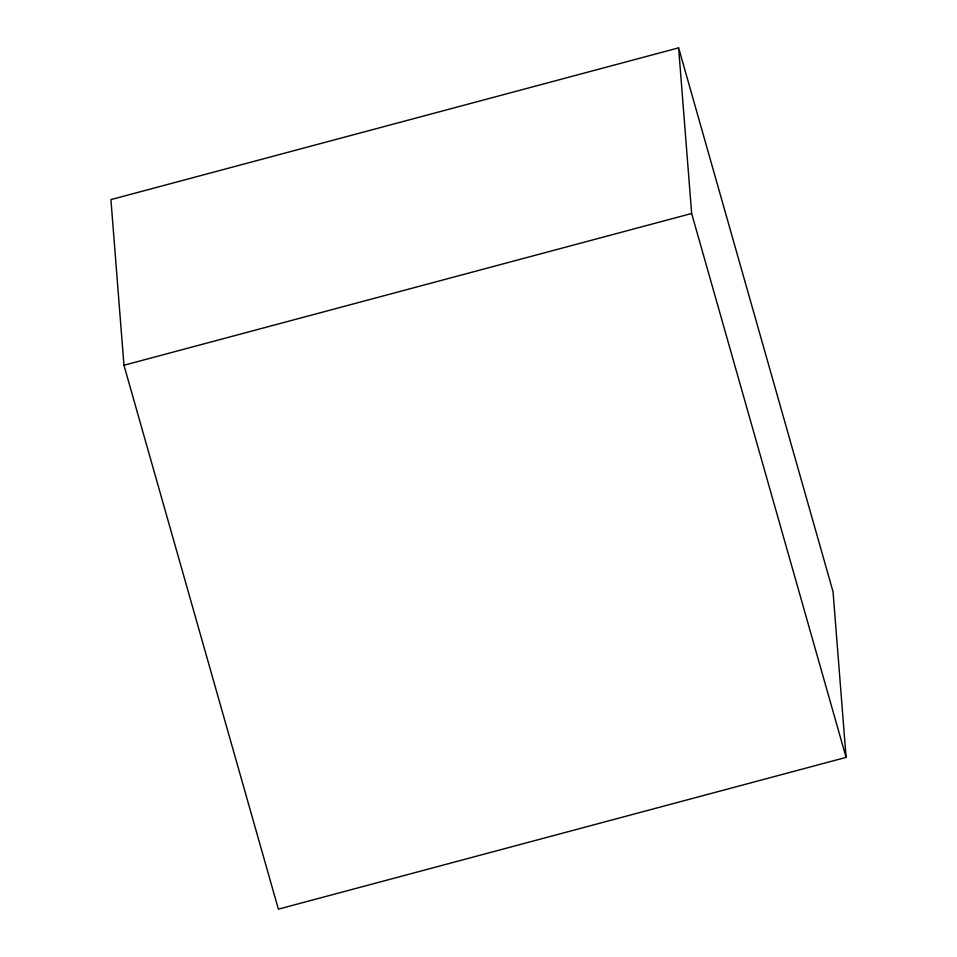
<?xml version="1.0" encoding="UTF-8"?>
<svg xmlns="http://www.w3.org/2000/svg" width="957" height="957" viewBox="0 0 957 957"><rect width="100%" height="100%" fill="white"/><g stroke="black" fill="none" stroke-linecap="round" stroke-linejoin="round"><path stroke-width="1.44" d="M678.621 47.85L110.916 199.606L123.955 365.251L278.379 909.15L846.084 757.394L833.045 591.749L678.621 47.85L691.648 213.483L846.084 757.394M123.955 365.251L691.648 213.483"/></g></svg>
